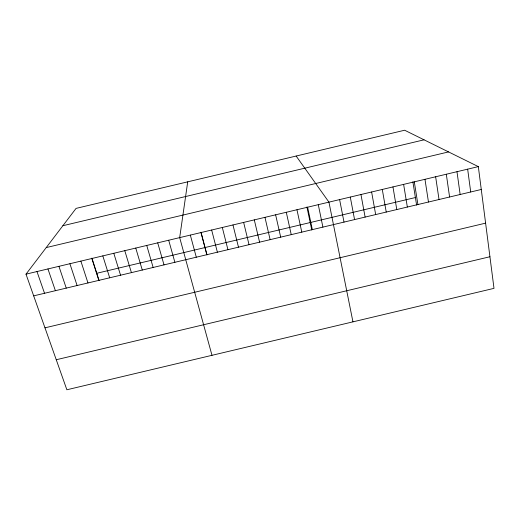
<?xml version="1.0" encoding="UTF-8"?>
<svg xmlns="http://www.w3.org/2000/svg" width="520" height="520" viewBox="0 0 520 520"><rect width="100%" height="100%" fill="white"/><g stroke="black" fill="none" stroke-linecap="round" stroke-linejoin="round"><path stroke-width="0.78" d="M187.714 181.831L179.68 237.627L211.991 355.316M26 274.157L76.063 208.39L404.638 130.227L478.329 166.621L494 288.36L66.872 389.772L26 274.157L478.329 166.621M62.868 225.725L424.053 139.822M46.228 247.585L448.552 151.918M96.778 273.28L415.396 197.542M33.67 295.861L481.273 189.475M44.974 327.834L485.609 223.145M56.258 359.743L489.931 256.744M296.147 156.039L328.945 202.137L352.95 321.847M36.972 271.55L44.532 293.28M47.944 268.944L55.393 290.7M58.923 266.331L66.248 288.119M69.895 263.725L77.109 285.538M80.873 261.111L87.971 282.958M91.936 258.108L99.099 280.553M91.845 258.505L98.833 280.377M102.823 255.899L109.694 277.797M113.802 253.286L120.556 275.21M124.781 250.672L131.417 272.63M135.759 248.066L142.285 270.049M146.738 245.453L153.147 267.469M157.716 242.847L164.015 264.882M168.694 240.233L174.876 262.301M190.333 235.092L196.294 257.212M201 232.18L206.993 254.911M200.993 232.557L206.837 254.703M211.653 230.022L217.386 252.2M222.313 227.487L227.936 249.691M232.973 224.952L238.485 247.182M243.639 222.417L249.035 244.673M254.3 219.882L259.584 242.171M264.959 217.347L270.133 239.661M275.626 214.812L280.69 237.153M286.286 212.277L291.239 234.644M296.953 209.742L301.795 232.135M307.619 207.207L312.344 229.625M306.911 206.999L311.772 230.003M318.286 204.672L322.901 227.117M339.612 199.602L344.006 222.105M350.285 197.067L354.562 219.596M360.951 194.525L365.118 217.087M371.618 191.99L375.674 214.578M382.285 189.456L386.237 212.069M392.957 186.921L396.793 209.553M403.624 184.386L407.349 207.044M414.297 181.844L417.911 204.536M412.88 181.805L416.604 205.088M424.97 179.309L428.467 202.026M435.637 176.774L439.029 199.518M446.31 174.233L449.585 197.008M456.982 171.697L460.148 194.5M467.656 169.162L470.71 191.99"/></g></svg>
